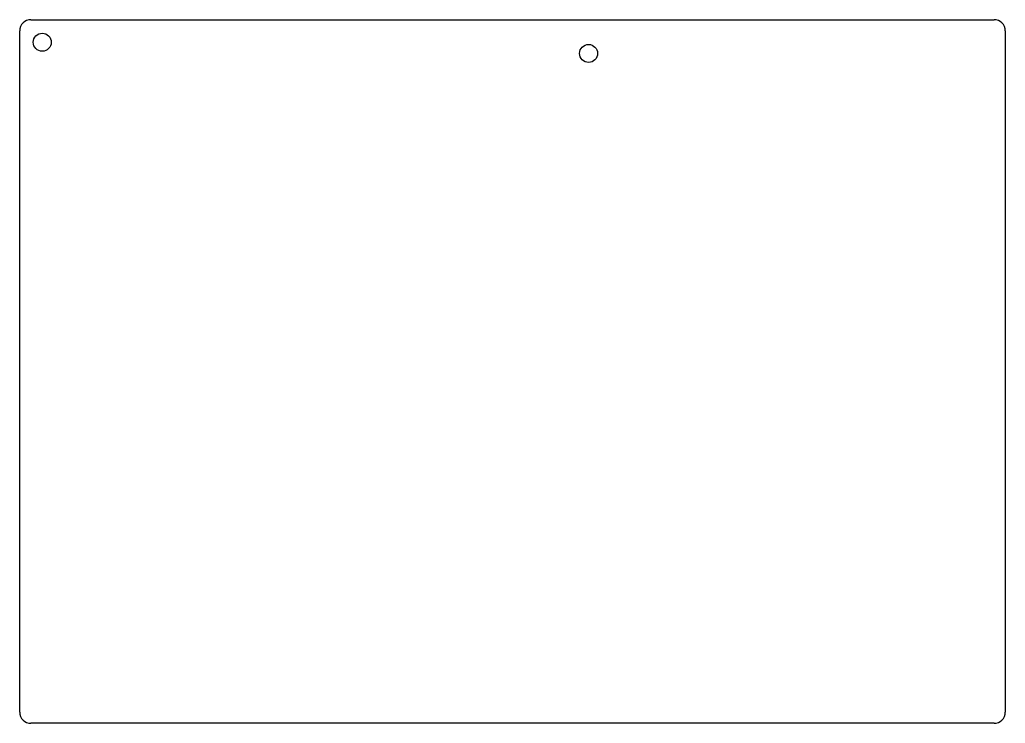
# Model space of a CAD drawing. Header units: millimetres. Extents: x 0 to 175, y 0 to 125.
import ezdxf

# ---------------------------------------------------------------- set-up
doc = ezdxf.new("R2010")
doc.units = ezdxf.units.MM
doc.layers.add('CONTOUR', color=7, linetype='Continuous')

msp = doc.modelspace()

# ---------------------------------------------------------------- linework, layer by layer
at = {"layer": 'CONTOUR'}
for p, q in [((2, 125), (173, 125)), ((0, 2), (0, 123)), ((175, 123), (175, 2)), ((173, 0), (2, 0))]:
    msp.add_line(p, q, dxfattribs=at)
for centre in [(4, 121), (101, 119)]:
    msp.add_circle(centre, 1.6, dxfattribs=at)
for centre, start, end in [((2, 123), 90, 180), ((173, 123), 0, 90), ((2, 2), -180, -90), ((173, 2), -90, 0)]:
    msp.add_arc(centre, 2, start, end, dxfattribs=at)

doc.saveas('drawing.dxf')
